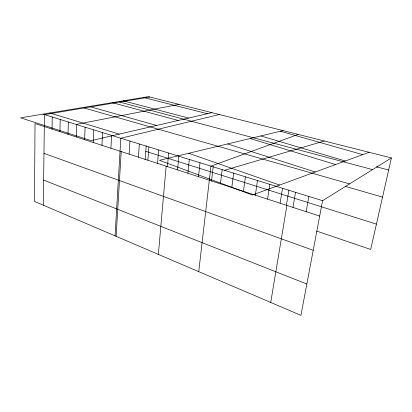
<?xml version="1.0" encoding="UTF-8"?>
<svg xmlns="http://www.w3.org/2000/svg" width="412" height="412" viewBox="0 0 412 412"><rect width="100%" height="100%" fill="white"/><g stroke="black" fill="none" stroke-linecap="round" stroke-linejoin="round"><path stroke-width="0.62" d="M43.322 205.191L44.455 114.613L149.839 97.016M52.046 129.09L52.252 117.029M59.941 131.66L60.209 119.49M68.001 134.276L68.33 122.004M76.23 136.949L76.622 124.568M84.625 139.678L85.088 127.19M93.205 142.47L93.735 129.862M101.96 145.318L102.567 132.597M110.91 148.222L111.595 135.388M115.051 235.865L120.819 138.247L219.318 114.531M116.127 236.323L121.195 151.565M129.126 154.145L129.971 141.074M138.391 157.157L139.318 143.968M145.148 159.681L146.188 145.817M147.857 160.232L148.876 146.924M157.533 163.379L158.646 149.947M158.363 254.384L166.134 166.175M167.432 166.592L168.637 153.043M177.551 169.883L178.854 156.205M187.898 173.246L189.309 159.439M198.491 176.691L200.005 162.75M198.738 271.652L210.959 166.139L298.18 134.41M211.511 181.156L213.241 166.386M220.425 183.819L222.176 169.61M231.791 187.512L233.661 173.164M243.43 191.297L245.428 176.805M255.352 195.175L257.49 180.538M267.579 199.145L269.85 184.36M280.108 203.219L282.529 188.284M286.366 205.397L288.889 190.241M270.725 302.439L286.906 205.428M292.958 207.396L295.538 192.311M306.142 211.68L308.882 196.442M211.897 112.661L91.114 140.641L20.6 117.822L148.382 96.645L391.4 157.914L322.581 200.68L300.925 315.355L34.49 201.411L35.03 123.559L319.671 216.079M377.583 167.102L377.845 165.902M391.4 157.914L370.692 249.456L316.612 231.05M369.101 152.291L252.355 195.03L159.47 160.304L283.096 130.609M224.463 170.316L324.342 141.007M76.194 124.434L179.024 104.37M143.469 97.459L207.344 113.712M376.377 166.788L388.66 170.022M123.281 100.806L188.552 118.064M119.65 102.058L372.582 169.605M112.249 102.634L178.231 120.459M89.229 106.45L156.586 125.469M280.464 131.243L362.704 154.629M84.151 107.985L349.556 183.917M345.241 186.337L382.527 197.132M260.894 135.945L345.282 161.01M250.146 138.525L335.641 164.537M49.862 112.97L119.207 134.132M42.884 114.129L322.581 200.68M145.776 151.333L376.424 224.123M227.609 143.937L315.273 171.995M188.701 153.279L279.594 185.055M43.971 153.367L313.213 250.29M43.636 180.085L306.842 284.012"/></g></svg>
